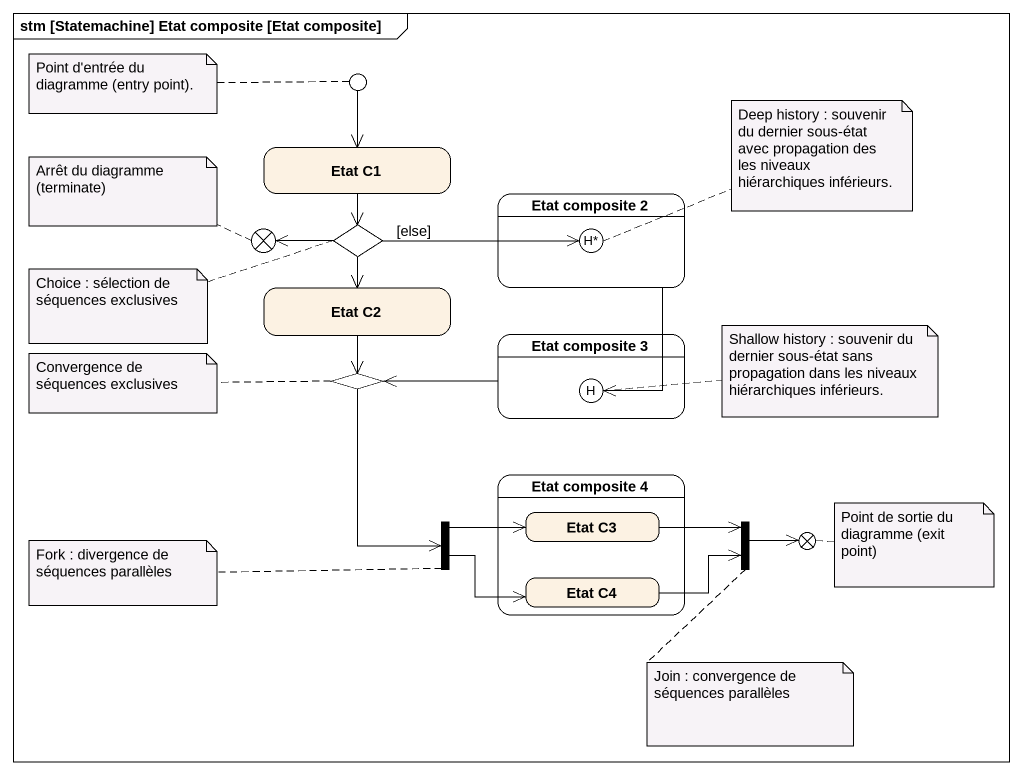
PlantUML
@startuml
mainframe stm [Statemachine] Etat composite [Etat composite]
hide empty description
state entry1 <<choice>>
state "Etat C1" as Etat_C1
state "Etat composite 2" as Etat_composite_2 {
  state deephistory1 <<history*>>
}
state flowfinal1 <<end>>
state choice1 <<choice>>
state "Etat C2" as Etat_C2
state "Etat composite 3" as Etat_composite_3 {
  state history1 <<history>>
}
state choice2 <<choice>>
state "Etat composite 4" as Etat_composite_4 {
  state "Etat C3" as Etat_C3
  state "Etat C4" as Etat_C4
}
state fork1 <<fork>>
state fork2 <<join>>
state exit1 <<choice>>
entry1 --> Etat_C1
Etat_C1 --> choice1
Etat_composite_2 --> history1
choice1 -left-> flowfinal1
choice1 -right-> deephistory1 : [else]
choice1 --> Etat_C2
Etat_C2 --> choice2
Etat_composite_3 -left-> choice2
choice2 --> fork1
Etat_C3 -right-> fork2
fork1 -right-> Etat_C3
fork1 -right-> Etat_C4
Etat_C4 -right-> fork2
fork2 -right-> exit1
note left of entry1 : Point d'entrée du diagramme (entry point).
note left of flowfinal1 : Arrêt du diagramme (terminate)
note right of deephistory1 : Deep history : souvenir du dernier sous-état avec propagation des les niveaux hiérarchiques inférieurs.
note left of choice1 : Choice : sélection de séquences exclusives
note right of history1 : Shallow history : souvenir du dernier sous-état sans propagation dans les niveaux hiérarchiques inférieurs.
note left of choice2 : Convergence de séquences exclusives
note right of exit1 : Point de sortie du diagramme (exit point)
note left of fork1 : Fork : divergence de séquences parallèles
note bottom of fork2 : Join : convergence de séquences parallèles
@enduml
